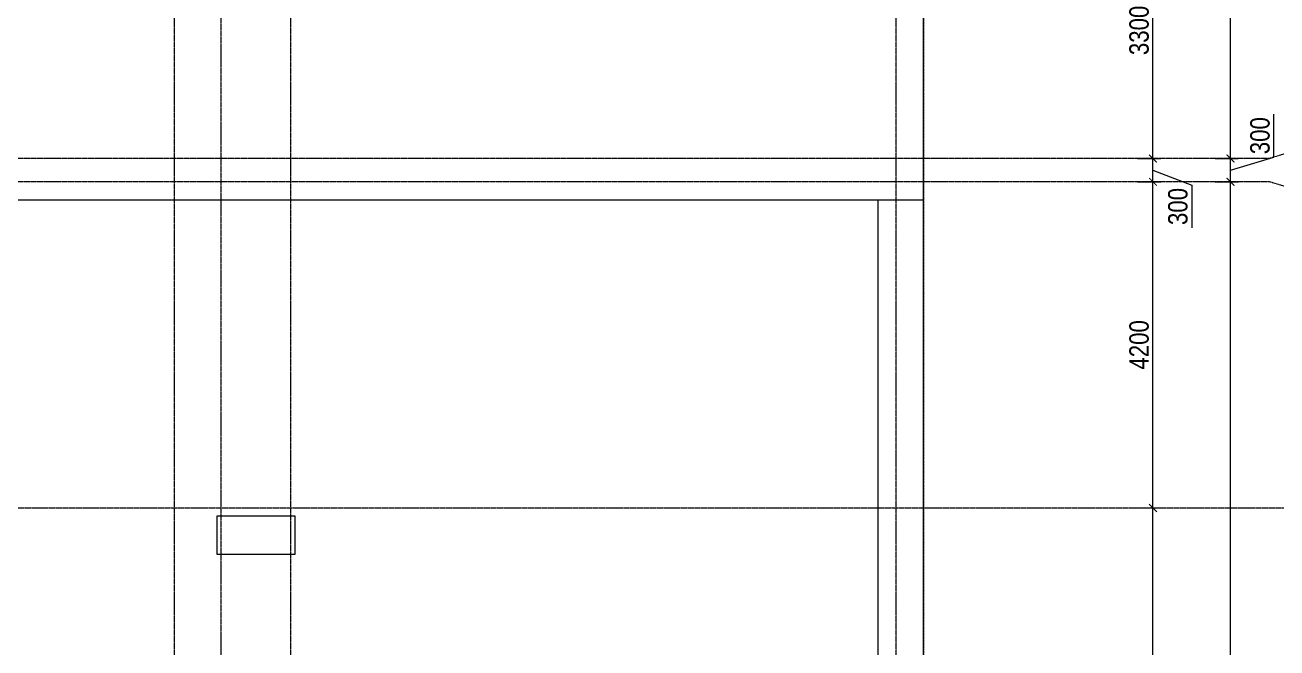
# Model space of a CAD drawing. Header units: millimetres. Extents: x -231292 to 573618, y -153144 to 564035.
# Drawn here: x 153804 to 169937, y 460699 to 468720 of the extents above; entities that cross this region are included whole.
import ezdxf
from ezdxf import colors
from ezdxf.entities.mleader import LeaderData, LeaderLine
from ezdxf.math import Vec2, Vec3

# ---------------------------------------------------------------- set-up
doc = ezdxf.new("R2010")
doc.units = ezdxf.units.MM
doc.linetypes.add('CENTER2', pattern=[28.575, 19.05, -3.175, 3.175, -3.175])
doc.linetypes.add('DASHED', pattern=[19.05, 12.7, -6.35])
doc.layers.get('0').update_dxf_attribs({"color": 250})
doc.layers.get('Defpoints').update_dxf_attribs({"color": 250})
doc.layers.add('АР_Делит', color=250, linetype='Continuous', lineweight=0, plot=False)
for name, color, linetype, lineweight in [('АР_ФАСАД', 250, 'Continuous', 9), ('РД_Оси_100', 250, 'Continuous', 0), ('РД_Оси_размер', 250, 'Continuous', 0)]:
    doc.layers.add(name, color=color, linetype=linetype, lineweight=lineweight)
doc.styles.add('style1', font='ARIALN.TTF')
doc.dimstyles.new('Dim100_ареал', dxfattribs={"dimscale": 100, "dimtxt": 2.5, "dimasz": 1, "dimexe": 1, "dimexo": 1, "dimgap": 0.5, "dimtad": 1, "dimzin": 12, "dimdsep": 46, "dimtxsty": 'style1', "dimblk": 'ARCHTICK', "dimcen": 1, "dimdle": 1, "dimclrd": 256, "dimclre": 256, "dimaunit": 1, "dimadec": 0, "dimazin": 3, "dimtfac": 1, "dimtmove": 1, "dimatfit": 3, "dimldrblk": 'OPEN30', "dimfxl": 2, "dimfxlon": 1, "dimtolj": 1, "dimtzin": 0, "dimlwd": 9, "dimlwe": 9, "dimarcsym": 0})

# ---------------------------------------------------------------- blocks, each defined once
blk = doc.blocks.new('_ArchTick')
at = {"color": 0, "linetype": 'ByBlock', "const_width": 0.15}
blk.add_lwpolyline([(-0.5, -0.5), (0.5, 0.5)], dxfattribs=at)
blk = doc.blocks.new('*D1452')
at = {"layer": 'Defpoints', "color": 0, "transparency": 16777216}
for p in [(116910, 96300), (117910, 96300), (116910, 90900)]:
    blk.add_point(p, dxfattribs=at)
at = {"layer": 'РД_Оси_размер', "lineweight": 9, "transparency": 16777216}
for p, q in [((117910, 90800), (117910, 96400)), ((117710, 96300), (118010, 96300)), ((117710, 90900), (118010, 90900))]:
    blk.add_line(p, q, dxfattribs=at)
at = {"layer": 'РД_Оси_размер', "lineweight": 9, "transparency": 16777216, "xscale": 100, "yscale": 100, "zscale": 100}
for p, rotation in [((117910, 96300), 90), ((117910, 90900), 270)]:
    blk.add_blockref('_ArchTick', p, dxfattribs=dict(at, rotation=rotation))
at = {"layer": 'РД_Оси_размер', "color": 0, "transparency": 16777216, "insert": (117732, 93600), "char_height": 250, "attachment_point": 5, "rotation": 90, "style": 'style1'}
blk.add_mtext('\\A1;5400', dxfattribs=at)
blk = doc.blocks.new('_Open30')
at = {"color": 0, "linetype": 'ByBlock', "lineweight": -2}
for p, q in [((-1, 0.27), (0, 0)), ((0, 0), (-1, -0.27)), ((0, 0), (-1, 0))]:
    blk.add_line(p, q, dxfattribs=at)
blk = doc.blocks.new('*D1453')
at = {"layer": 'Defpoints', "color": 0, "transparency": 16777216}
for p in [(116910, 100500), (117910, 100500), (116910, 96300)]:
    blk.add_point(p, dxfattribs=at)
at = {"layer": 'РД_Оси_размер', "lineweight": 9, "transparency": 16777216}
for p, q in [((117910, 96200), (117910, 100600)), ((117710, 100500), (118010, 100500)), ((117710, 96300), (118010, 96300))]:
    blk.add_line(p, q, dxfattribs=at)
at = {"layer": 'РД_Оси_размер', "lineweight": 9, "transparency": 16777216, "xscale": 100, "yscale": 100, "zscale": 100}
for p, rotation in [((117910, 100500), 90), ((117910, 96300), 270)]:
    blk.add_blockref('_ArchTick', p, dxfattribs=dict(at, rotation=rotation))
at = {"layer": 'РД_Оси_размер', "color": 0, "transparency": 16777216, "insert": (117732, 98400), "char_height": 250, "attachment_point": 5, "rotation": 90, "style": 'style1'}
blk.add_mtext('\\A1;4200', dxfattribs=at)
blk = doc.blocks.new('*D1454')
at = {"layer": 'Defpoints', "color": 0, "transparency": 16777216}
for p in [(116910, 100800), (117910, 100800), (116910, 100500)]:
    blk.add_point(p, dxfattribs=at)
at = {"layer": 'РД_Оси_размер', "lineweight": 9, "transparency": 16777216}
for p, q in [((117910, 100400), (117910, 100900)), ((117710, 100800), (118010, 100800)), ((117910, 100650), (118410, 100458)), ((117710, 100500), (118010, 100500)), ((118410, 100458), (118410, 99906))]:
    blk.add_line(p, q, dxfattribs=at)
at = {"layer": 'РД_Оси_размер', "lineweight": 9, "transparency": 16777216, "xscale": 100, "yscale": 100, "zscale": 100}
for p, rotation in [((117910, 100800), 90), ((117910, 100500), 270)]:
    blk.add_blockref('_ArchTick', p, dxfattribs=dict(at, rotation=rotation))
at = {"layer": 'РД_Оси_размер', "color": 0, "transparency": 16777216, "insert": (118232, 100182), "char_height": 250, "attachment_point": 5, "rotation": 90, "style": 'style1'}
blk.add_mtext('\\A1;300', dxfattribs=at)
blk = doc.blocks.new('*D1455')
at = {"layer": 'Defpoints', "color": 0, "transparency": 16777216}
for p in [(116910, 104100), (117910, 104100), (116910, 100800)]:
    blk.add_point(p, dxfattribs=at)
at = {"layer": 'РД_Оси_размер', "lineweight": 9, "transparency": 16777216}
for p, q in [((117710, 104100), (118010, 104100)), ((117910, 100700), (117910, 104200)), ((117710, 100800), (118010, 100800))]:
    blk.add_line(p, q, dxfattribs=at)
at = {"layer": 'РД_Оси_размер', "lineweight": 9, "transparency": 16777216, "xscale": 100, "yscale": 100, "zscale": 100}
for p, rotation in [((117910, 104100), 90), ((117910, 100800), 270)]:
    blk.add_blockref('_ArchTick', p, dxfattribs=dict(at, rotation=rotation))
at = {"layer": 'РД_Оси_размер', "color": 0, "transparency": 16777216, "insert": (117732, 102450), "char_height": 250, "attachment_point": 5, "rotation": 90, "style": 'style1'}
blk.add_mtext('\\A1;3300', dxfattribs=at)
blk = doc.blocks.new('*D45')
at = {"layer": 'Defpoints', "color": 0, "transparency": 16777216}
for p in [(114955, 100500), (118910, 100500), (116910, 69300)]:
    blk.add_point(p, dxfattribs=at)
at = {"layer": 'РД_Оси_размер', "color": 0, "lineweight": 5, "transparency": 16777216}
for p, q in [((118910, 69200), (118910, 100600)), ((118710, 100500), (119010, 100500)), ((118710, 69300), (119010, 69300))]:
    blk.add_line(p, q, dxfattribs=at)
at = {"layer": 'РД_Оси_размер', "color": 0, "lineweight": 5, "transparency": 16777216, "xscale": 100, "yscale": 100, "zscale": 100}
for p, rotation in [((118910, 100500), 90), ((118910, 69300), 270)]:
    blk.add_blockref('_ArchTick', p, dxfattribs=dict(at, rotation=rotation))
at = {"layer": 'РД_Оси_размер', "color": 0, "transparency": 16777216, "insert": (118732, 84900), "char_height": 250, "attachment_point": 5, "rotation": 90, "style": 'style1'}
blk.add_mtext('\\A1;31200', dxfattribs=at)
blk = doc.blocks.new('*D46')
at = {"layer": 'Defpoints', "color": 0, "transparency": 16777216}
for p in [(116910, 100800), (118910, 100800), (114955, 100500)]:
    blk.add_point(p, dxfattribs=at)
at = {"layer": 'РД_Оси_размер', "color": 0, "lineweight": 5, "transparency": 16777216}
for p, q in [((119468, 100817), (119468, 101370)), ((118910, 100400), (118910, 100900)), ((118710, 100800), (119010, 100800)), ((118910, 100650), (119468, 100817)), ((118710, 100500), (119010, 100500))]:
    blk.add_line(p, q, dxfattribs=at)
at = {"layer": 'РД_Оси_размер', "color": 0, "lineweight": 5, "transparency": 16777216, "xscale": 100, "yscale": 100, "zscale": 100}
for p, rotation in [((118910, 100800), 90), ((118910, 100500), 270)]:
    blk.add_blockref('_ArchTick', p, dxfattribs=dict(at, rotation=rotation))
at = {"layer": 'РД_Оси_размер', "color": 0, "transparency": 16777216, "insert": (119290, 101094), "char_height": 250, "attachment_point": 5, "rotation": 90, "style": 'style1'}
blk.add_mtext('\\A1;300', dxfattribs=at)
blk = doc.blocks.new('*D1463')
at = {"layer": 'Defpoints', "color": 0, "transparency": 16777216}
for p in [(116910, 134700), (118910, 134700), (116910, 100800)]:
    blk.add_point(p, dxfattribs=at)
at = {"layer": 'РД_Оси_размер', "lineweight": 9, "transparency": 16777216}
for p, q in [((118910, 100700), (118910, 134800)), ((118710, 134700), (119010, 134700)), ((118710, 100800), (119010, 100800))]:
    blk.add_line(p, q, dxfattribs=at)
at = {"layer": 'РД_Оси_размер', "lineweight": 9, "transparency": 16777216, "xscale": 100, "yscale": 100, "zscale": 100}
for p, rotation in [((118910, 134700), 90), ((118910, 100800), 270)]:
    blk.add_blockref('_ArchTick', p, dxfattribs=dict(at, rotation=rotation))
at = {"layer": 'РД_Оси_размер', "color": 0, "transparency": 16777216, "insert": (118732, 117750), "char_height": 250, "attachment_point": 5, "rotation": 90, "style": 'style1'}
blk.add_mtext('\\A1;33900', dxfattribs=at)
blk = doc.blocks.new('СОШ_2200_АР_ОСИ_М100_28.05.24')
at = {"layer": 'АР_Делит', "color": 5, "linetype": 'DASHED'}
blk.add_lwpolyline([(114955, 135155), (114955, -355), (93595.036, -355), (93595.036, 13855), (94145, 13855), (94145, 68320), (66055, 68320), (66055, 13857.73), (83455, 13857.73), (83455, -355), (45245, -355), (45245, 13145), (44695, 13145), (44695, 26755), (45245, 26755), (45245, 68320), (20455, 68320), (20455, 26755), (27955, 26755), (27955, 13145), (-355, 13145), (-355, 100855), (37145, 100855), (37145, 129155)], dxfattribs=at)
at = {"layer": 'РД_Оси_100', "linetype": 'CENTER2'}
for p, q in [((114600, -6155), (114600, 139938.679)), ((-5954.958, 96300), (119910, 96300))]:
    blk.add_line(p, q, dxfattribs=at)
for points in [[(105300, -6155), (105300, 139938.679)], [(105900, 139938.679), (105900, -6155)], [(106800, -6155), (106800, 139938.679)], [(119910, 100950), (119410, 100800), (-5454.958, 100800), (-5954.958, 100950)], [(119910, 100350), (119410, 100500), (-5454.958, 100500), (-5954.958, 100350)]]:
    blk.add_lwpolyline(points, dxfattribs=at)
at = {"layer": 'РД_Оси_размер'}
for base, p1, p2, picture, middle in [((118910, 134700), (116910, 100800), (116910, 134700), '*D1463', (118732.357, 117750)), ((117910, 104100), (116910, 100800), (116910, 104100), '*D1455', (117732.357, 102450)), ((118910, 100800), (114955, 100500), (116910, 100800), '*D46', (119290.286, 100867.379)), ((118910, 100500), (116910, 69300), (114955, 100500), '*D45', (118732.357, 84900)), ((117910, 100500), (116910, 96300), (116910, 100500), '*D1453', (117732.357, 98400)), ((117910, 96300), (116910, 90900), (116910, 96300), '*D1452', (117732.357, 93600))]:
    dim = blk.add_linear_dim(base=base, p1=p1, p2=p2, angle=90, dimstyle='Dim100_ареал', dxfattribs=at)
    dim.commit()
    dim.dimension.update_dxf_attribs({"geometry": picture, "text_midpoint": middle})
dim = blk.add_linear_dim(base=(117910, 100800), p1=(116910, 100500), p2=(116910, 100800), angle=90, dimstyle='Dim100_ареал', dxfattribs=at)
dim.commit()
dim.dimension.update_dxf_attribs({"geometry": '*D1454', "text_midpoint": (118410, 100407.707), "dimtype": 160})

msp = doc.modelspace()

# ---------------------------------------------------------------- linework, layer by layer
at = {"layer": 'АР_Делит'}
msp.add_lwpolyline([(156278.768, 462401.753), (157278.768, 462401.753), (157278.768, 461901.753), (156278.768, 461901.753)], close=True, dxfattribs=at)
at = {"layer": 'АР_ФАСАД'}
for points in [[(165383.768, 457581.753), (165383.768, 501356.753), (123173.768, 501356.753), (123173.768, 495356.753), (87573.768, 495356.753), (87573.768, 467056.753), (50073.768, 467056.753), (50073.768, 379346.753), (95593.768, 379346.753)], [(88158.768, 466471.753), (165383.768, 466471.753)], [(164798.768, 457581.753), (164798.768, 466471.753)]]:
    msp.add_lwpolyline(points, dxfattribs=at)

# ---------------------------------------------------------------- block references
at = {"layer": 'РД_Оси_100'}
msp.add_blockref('СОШ_2200_АР_ОСИ_М100_28.05.24', (50428.768, 366201.753), dxfattribs=at)

# ---------------------------------------------------------------- leaders
at = {"layer": 'АР_Делит'}
ml = msp.add_multileader_mtext('Standard', dxfattribs=at)
ml.set_content('предусмотреть лорбик_файерборд по мет.каркасу  от ФГ-15 до покрытия фермы/перекрытия', color=256, style='style1')
ml.set_leader_properties(color=256)
ml.build(insert=Vec2(0, 0))
ml.multileader.update_dxf_attribs({"has_dogleg": 0, "text_left_attachment_type": 6, "text_right_attachment_type": 6, "arrow_head_size": 500, "scale": 100})
ctx = ml.context
ctx.base_point, ctx.scale, ctx.char_height, ctx.arrow_head_size, ctx.landing_gap_size, ctx.plane_origin, ctx.plane_x_axis, ctx.plane_y_axis = Vec3(88386.092, 448523.465), 100, 300, 500, 50, Vec3(70706.091, 432922.418), Vec3(1, 0.00000001), Vec3(-0.00000001, 1)
ctx.left_attachment, ctx.right_attachment = 6, 6
notes = []
notes.append((ctx, [(1, (1, 1, 0), (88378.092, 448523.465), (1, 0.00000001), 8, [(0, [(97778.767, 450771.753)], 0, []), (1, [(62578.768, 519067.753)], 0, [])])]))
ctx.mtext.insert, ctx.mtext.text_direction, ctx.mtext.rotation, ctx.mtext.width, ctx.mtext.defined_height, ctx.mtext.flow_direction = Vec3(88436.092, 448906.753), Vec3(1, 0.00000001), 0.00000001, 4538.94863, 395.157, 5
for ctx, leaders in notes:
    for number, flags, end, landing, length, lines in leaders:
        leader = LeaderData()
        leader.index, (leader.has_last_leader_line, leader.has_dogleg_vector, leader.attachment_direction) = number, flags
        leader.last_leader_point, leader.dogleg_vector, leader.dogleg_length = Vec3(end), Vec3(landing), length
        for number, points, colour, breaks in lines:
            line = LeaderLine()
            line.index, line.vertices, line.color, line.breaks = number, Vec3.list(points), colors.encode_raw_color(colour), breaks
            leader.lines.append(line)
        ctx.leaders.append(leader)

doc.saveas('drawing.dxf')
